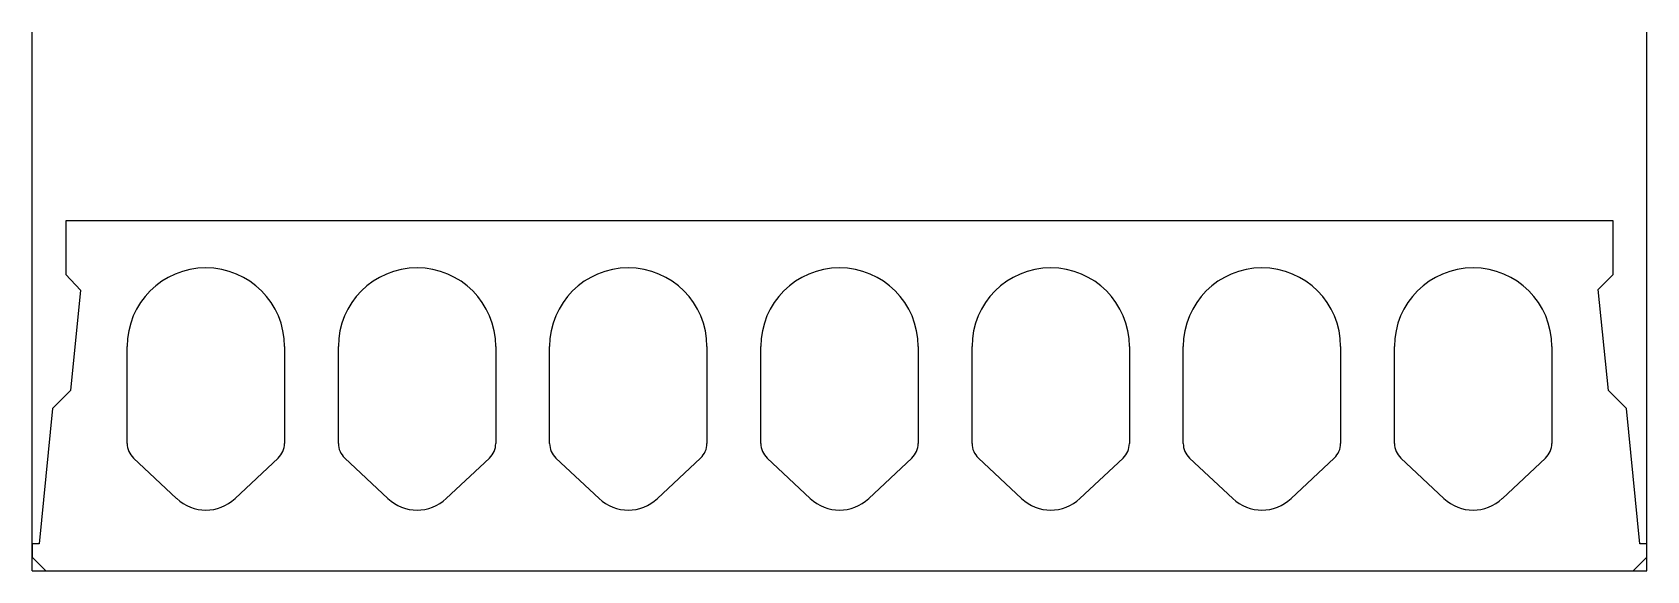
# Model space of a CAD drawing. Extents: x 0 to 1200, y 0 to 400.
import ezdxf

# ---------------------------------------------------------------- set-up
doc = ezdxf.new("R2010")
doc.units = 0
doc.layers.get('0').update_dxf_attribs({"linetype": 'CONTINUOUS'})

msp = doc.modelspace()

# ---------------------------------------------------------------- linework, layer by layer
at = {"linetype": 'CONTINUOUS'}
for p, q in [((0, 0), (0, 400)), ((1200, 0), (1200, 400)), ((1175, 260), (25, 260)), ((25, 260), (25, 220)), ((1175, 260), (25, 260)), ((25, 260), (25, 220)), ((1175, 220), (1175, 260)), ((1175, 220), (1175, 260)), ((25, 220), (35.9, 208.5)), ((25, 220), (35.9, 208.5)), ((1164, 209), (1175, 220)), ((1164, 209), (1175, 220)), ((35.9, 208.5), (28.4, 133.9)), ((35.9, 208.5), (28.4, 133.9)), ((1171.5, 133.9), (1164, 209)), ((1171.5, 133.9), (1164, 209)), ((70.5, 94.6), (70.5, 166.5)), ((187.5, 166.5), (187.5, 94.6)), ((227.5, 94.6), (227.5, 166.5)), ((344.5, 166.5), (344.5, 94.6)), ((384.5, 94.6), (384.5, 166.5)), ((501.5, 166.5), (501.5, 94.6)), ((541.5, 94.6), (541.5, 166.5)), ((658.5, 166.5), (658.5, 94.6)), ((698.5, 94.6), (698.5, 166.5)), ((815.5, 166.5), (815.5, 94.6)), ((855.5, 94.6), (855.5, 166.5)), ((972.5, 166.5), (972.5, 94.6)), ((1012.5, 94.6), (1012.5, 166.5)), ((1129.5, 166.5), (1129.5, 94.6)), ((28.4, 133.9), (15.1, 120.5)), ((28.4, 133.9), (15.1, 120.5)), ((1185, 120.5), (1171.5, 133.9)), ((1185, 120.5), (1171.5, 133.9)), ((15.1, 120.5), (5, 20)), ((15.1, 120.5), (5, 20)), ((1195, 20), (1185, 120.5)), ((1195, 20), (1185, 120.5)), ((107.3, 53.6), (75.2, 83.7)), ((182.8, 83.7), (150.7, 53.6)), ((264.3, 53.6), (232.2, 83.7)), ((339.8, 83.7), (307.7, 53.6)), ((421.3, 53.6), (389.2, 83.7)), ((496.8, 83.7), (464.7, 53.6)), ((578.3, 53.6), (546.2, 83.7)), ((653.8, 83.7), (621.7, 53.6)), ((735.3, 53.6), (703.2, 83.7)), ((810.8, 83.7), (778.7, 53.6)), ((892.3, 53.6), (860.2, 83.7)), ((967.8, 83.7), (935.7, 53.6)), ((1049.3, 53.6), (1017.2, 83.7)), ((1124.8, 83.7), (1092.7, 53.6)), ((5, 20), (0, 20)), ((0, 20), (0, 10)), ((5, 20), (0, 20)), ((0, 20), (0, 10)), ((1200, 20), (1195, 20)), ((1200, 20), (1195, 20)), ((1200, 10), (1200, 20)), ((1200, 10), (1200, 20)), ((0, 10), (10, 0)), ((0, 10), (10, 0)), ((0, 0), (1200, 0)), ((10, 0), (1190, 0)), ((10, 0), (1190, 0)), ((1190, 0), (1200, 10)), ((1190, 0), (1200, 10))]:
    msp.add_line(p, q, dxfattribs=at)
for centre, radius, start, end in [((129, 166.5), 58.5, 0, 180), ((286, 166.5), 58.5, 0, 180), ((443, 166.5), 58.5, 0, 180), ((600, 166.5), 58.5, 0, 180), ((757, 166.5), 58.5, 0, 180), ((914, 166.5), 58.5, 0, 180), ((1071, 166.5), 58.5, 0, 180), ((85.5, 94.6), 15, 180.0085, 226.843), ((172.5, 94.6), 15, 313.157, 359.9915), ((242.5, 94.6), 15, 180.0085, 226.843), ((329.5, 94.6), 15, 313.157, 359.9915), ((399.5, 94.6), 15, 180.0085, 226.843), ((486.5, 94.6), 15, 313.157, 359.9915), ((556.5, 94.6), 15, 180.0085, 226.843), ((643.5, 94.6), 15, 313.157, 359.9915), ((713.5, 94.6), 15, 180.0085, 226.843), ((800.5, 94.6), 15, 313.157, 359.9915), ((870.5, 94.6), 15, 180.0085, 226.843), ((957.5, 94.6), 15, 313.157, 359.9915), ((1027.5, 94.6), 15, 180.0085, 226.843), ((1114.5, 94.6), 15, 313.157, 359.9915), ((129, 76.7), 31.7, 226.8408, 313.1592), ((286, 76.7), 31.7, 226.8408, 313.1592), ((443, 76.7), 31.7, 226.8408, 313.1592), ((600, 76.7), 31.7, 226.8408, 313.1592), ((757, 76.7), 31.7, 226.8408, 313.1592), ((914, 76.7), 31.7, 226.8408, 313.1592), ((1071, 76.7), 31.7, 226.8408, 313.1592)]:
    msp.add_arc(centre, radius, start, end, dxfattribs=at)

doc.saveas('drawing.dxf')
